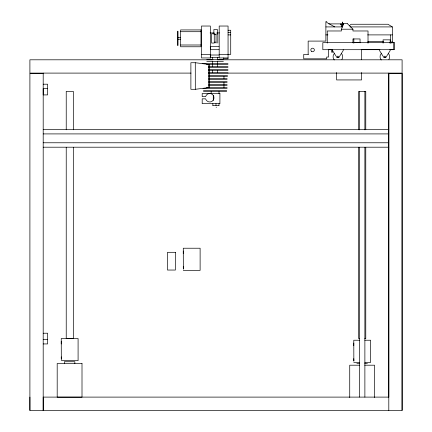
<?xml version="1.0" encoding="UTF-8"?>
<svg xmlns="http://www.w3.org/2000/svg" width="432" height="432" viewBox="0 0 432 432"><rect width="100%" height="100%" fill="white"/><g stroke="black" fill="none" stroke-linecap="round" stroke-linejoin="round"><path stroke-width="0.65" d="M388.805 410.4L388.805 73.462L402.1 73.462L402.1 410.4L29.9 410.4L29.9 397.105M47.623 88.63L47.623 94.91L43.195 94.91L43.195 88.63L47.623 88.63L47.623 84.202L43.195 84.202M210.303 54.389L210.303 57.937L201.469 57.937L201.469 26.033L210.33 26.033L210.33 57.937L210.33 54.389L201.469 54.389M359.564 397.105L359.564 147.388M359.564 129.838L359.564 91.368M364.878 397.105L364.878 147.388M364.878 129.838L364.878 91.368M61.247 356.886L61.317 359.413L61.247 338.526L78.089 338.526L78.089 360.682L61.247 360.682M183.281 266.587L183.346 269.109L183.281 248.227L200.119 248.227L200.119 270.383L183.281 270.383M353.781 358.592L353.851 361.114L353.781 340.232L359.537 340.232M327.256 43.097L327.256 30.974L341.437 30.974L341.437 29.203L343.208 24.775L343.208 23.441L347.636 23.441L347.636 23.89L352.955 29.203L352.955 30.974L368.021 30.974L368.021 43.222M61.247 343.969L61.247 341.334M183.281 253.67L183.281 251.03M353.781 345.676L353.781 343.04M349.31 25.78L351.119 24.257L387.979 24.257L392.348 26.919L392.348 42.871L389.686 42.871M195.291 62.721L190.885 62.721L190.885 89.305L195.313 89.305L195.291 62.721L209.05 64.492L209.05 87.534L195.291 89.305M328.806 23.89L343.429 23.89M343.429 24.775L340.546 24.775L340.546 23.89M342.776 26.546L341.437 26.546L341.437 23.89M325.879 26.919L342.733 26.919M349.979 26.919L392.348 26.919M341.437 29.203L352.955 29.203M228.058 30.262L230.715 30.262L230.715 54.389L219.197 54.389M180.598 31.703L200.977 31.703M228.058 32.476L230.715 32.476M210.109 32.929L214.099 32.929M216.756 32.929L219.418 32.929M214.272 34.673L216.043 34.673M228.058 34.895L230.715 34.895M325.879 34.895L327.947 34.895M367.643 34.895L392.348 34.895M177.935 37.465L180.598 37.465M177.935 39.236L180.598 39.236M367.767 41.612L383.589 41.612M392.348 41.985L390.577 41.985L390.577 34.895M214.272 42.169L216.043 42.169M353.808 42.498L359.829 42.498M391.932 42.498L394.605 42.498L394.605 49.588L389.923 49.588M180.598 44.998L200.977 44.998M210.303 46.413L210.33 49.07M210.627 46.413L218.986 46.413M328.39 49.588L331.738 49.588M361.163 49.588L379.89 49.588M210.47 49.691L218.986 49.691M308.426 54.389L303.728 54.389L303.728 58.822L326.695 58.822L326.695 57.046L328.541 57.046L328.541 49.27M210.47 55.01L218.986 55.01M210.627 57.667L218.986 57.667M228.058 57.937L219.197 57.937L219.197 26.033L228.058 26.033L228.058 58.822L223.625 58.822L223.625 57.937M206.788 59.708L223.36 59.708M212.971 59.805L29.9 59.805L29.9 73.1L191.052 73.1M217.35 59.805L402.1 59.805L402.1 73.1L228.139 73.1M206.788 61.479L223.36 61.479M202.16 63.428L227.988 63.428M206.609 64.492L227.988 64.492M208.618 66.442L227.988 66.442M208.618 67.505L227.988 67.505M208.618 69.455L227.988 69.455M208.618 70.519L227.988 70.519M208.618 72.468L227.988 72.468M43.195 73.462L29.9 73.462L29.9 410.4M208.618 73.532L227.988 73.532M208.84 75.481L227.551 75.481M208.786 76.545L227.551 76.545M208.786 78.494L227.124 78.494M208.786 79.558L227.124 79.558M208.786 81.508L227.124 81.508M208.786 82.571L227.124 82.571M208.786 84.521L227.124 84.521M208.786 85.585L227.124 85.585M206.555 87.534L227.124 87.534M203.024 88.598L227.124 88.598M203.434 90.547L226.714 90.547M203.434 91.611L226.714 91.611M211.669 93.56L211.145 93.56L211.145 91.611M212.83 105.44L219.024 105.44M216.14 107.217L216.524 107.217M43.195 129.476L388.805 129.476M43.195 133.909L388.805 133.909M43.195 142.771L388.805 142.771M43.195 147.199L388.805 147.199M43.195 333.234L47.623 333.218L47.623 343.931L43.195 343.931M359.716 338.618L358.679 338.618L358.679 147.285M364.727 338.618L365.769 338.618L365.769 147.285M43.195 339.498L47.623 339.498M364.867 340.232L370.624 340.232L370.624 362.389L364.889 362.389M353.781 362.389L359.516 362.389M356.875 363.431L359.5 363.431M364.759 363.431L367.384 363.431M359.5 365.202L349.726 365.202L349.726 397.532M364.759 365.202L374.539 365.202L374.539 397.532M388.805 397.105L43.195 397.105L43.195 410.4L43.195 73.1M334.746 26.919L326.77 22.486L326.77 21.6L325.879 21.6L325.879 41.094L308.156 41.094L308.156 54.389M332.57 50.582L337.003 57.672L338.774 57.672L343.208 50.582L343.208 49.696M402.1 73.462L402.1 410.4M390.177 43.162L390.177 39.841L383.087 39.841L383.087 43.162M390.177 49.696L390.177 50.582L385.744 57.672L383.972 57.672L379.539 50.582L379.539 49.696M388.805 73.1L388.805 396.922M365.769 129.773L365.769 91.368L358.679 91.368L358.679 129.773M361.568 49.594L361.568 59.708M361.568 72.522L361.568 79.936L336.604 79.936L336.604 72.522M360.045 42.822L360.045 38.95L352.955 38.95L352.955 42.822M353.84 38.713L353.84 43.222M332.57 49.291L332.57 52.245L331.684 52.245L331.684 49.712M223.965 76.545L223.965 78.494M223.965 82.571L223.965 84.521M223.965 85.585L223.965 87.534M219.008 91.611L219.008 93.56M219.024 103.669L218.97 105.44M217.814 33.793L217.814 43.049M217.663 57.667L217.663 59.708M217.663 61.479L217.663 63.428M217.663 64.492L217.663 66.442M217.663 70.519L217.663 72.468M217.42 34.139L217.42 29.522L213.878 29.522L213.878 34.139M216.043 33.793L216.043 43.049M215.984 103.669L215.984 105.44M213.289 95.391L213.289 100.483M212.83 103.669L212.884 105.44M212.485 57.667L212.485 59.708M212.485 61.479L212.485 63.428M212.485 64.492L212.485 66.442M212.485 70.519L212.485 72.468M209.029 64.492L209.029 87.534M177.935 31.207L177.935 45.495M177.757 31.207L177.757 45.495M177.584 37.465L177.584 39.236M74.849 363.501L74.849 361.73L64.341 361.73L64.341 363.501M73.321 129.773L73.321 91.368L66.231 91.368L66.231 129.773M73.321 147.285L73.321 338.618L66.231 338.618L66.231 147.285M388.46 53.606A4.806 4.806 0 0 1 388.859 59.443M381.256 59.962A4.806 4.806 0 0 1 381.683 53.179M341.491 53.606A4.806 4.806 0 0 1 341.89 59.443M334.287 59.962A4.806 4.806 0 0 1 334.714 53.179M342.365 22.113L342.274 26.104L342.365 22.113M200.977 29.932L180.598 29.932L180.598 46.769L200.977 46.769L200.977 29.932M214.272 33.793L211.61 33.793L211.61 43.049L214.272 43.049L214.272 33.793M393.719 42.606L322.823 42.606L322.823 49.696L393.719 49.696L393.719 42.606M219.915 93.479L202.192 93.479L202.192 96.633L205.616 96.633A4.255 4.255 0 0 1 212.161 94.246A4.255 4.255 0 0 1 212.161 101.218A4.255 4.255 0 0 1 205.616 98.831L202.192 98.831L202.192 103.669L219.915 103.669L219.915 93.479M175.403 252.315L167.492 252.315L167.492 270.043L175.403 270.043L175.403 252.315M82.004 363.501L57.191 363.501L57.191 397.175L82.004 397.175L82.004 363.501M311.704 51.494A1.771 1.771 0 0 0 314.361 49.961A1.771 1.771 0 0 0 311.704 48.422A1.771 1.771 0 0 0 311.704 51.494M384.475 57.272A0.621 0.621 0 0 0 385.474 56.873A0.621 0.621 0 0 0 384.626 56.209A0.621 0.621 0 0 0 384.475 57.272M337.505 57.272A0.621 0.621 0 0 0 338.504 56.873A0.621 0.621 0 0 0 337.662 56.209A0.621 0.621 0 0 0 337.505 57.272"/></g></svg>
